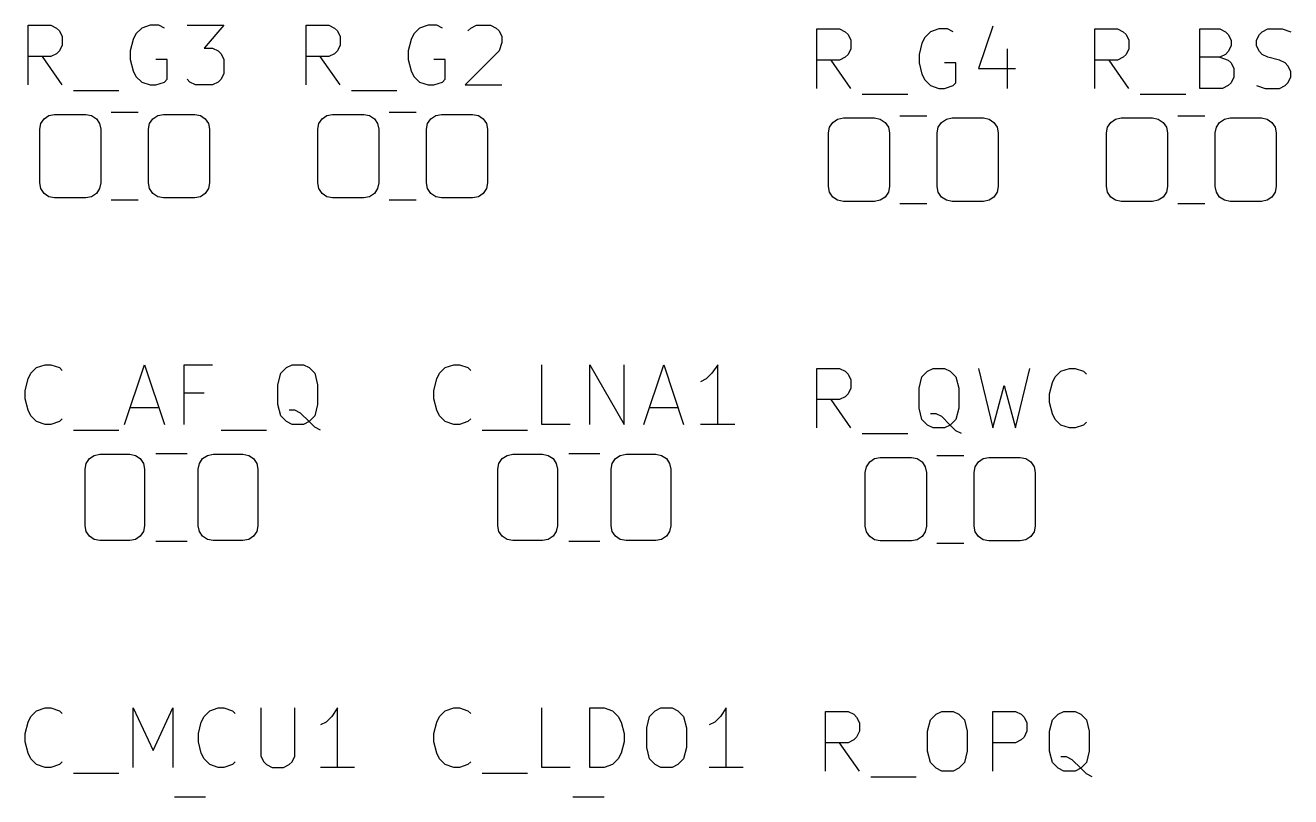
# Model space of a CAD drawing. Extents: x -0.18 to 2, y -0.2 to 1.93.
# Drawn here: x 1.15 to 1.986, y 1.337 to 1.846 of the extents above; entities that cross this region are included whole.
import ezdxf

# ---------------------------------------------------------------- set-up
doc = ezdxf.new("R2010")
doc.units = 0
doc.header["$MEASUREMENT"] = 0
doc.layers.add('BLACK', color=7, linetype='CONTINUOUS')
doc.layers.add('LYELLOW', color=51, linetype='CONTINUOUS')

msp = doc.modelspace()

# ---------------------------------------------------------------- linework, layer by layer
at = {"layer": 'BLACK', "linetype": 'CONTINUOUS'}
for p, q in [((1.15969, 1.77779), (1.16044, 1.78155)), ((1.15969, 1.77779), (1.16044, 1.78155)), ((1.16044, 1.78155), (1.16257, 1.78475)), ((1.16044, 1.78155), (1.16257, 1.78475)), ((1.16257, 1.78475), (1.16576, 1.78688)), ((1.16257, 1.78475), (1.16576, 1.78688)), ((1.16576, 1.78688), (1.16953, 1.78763)), ((1.16576, 1.78688), (1.16953, 1.78763)), ((1.16953, 1.78763), (1.1902, 1.78763)), ((1.16953, 1.78763), (1.1902, 1.78763)), ((1.1902, 1.78763), (1.19396, 1.78688)), ((1.1902, 1.78763), (1.19396, 1.78688)), ((1.19396, 1.78688), (1.19716, 1.78475)), ((1.19396, 1.78688), (1.19716, 1.78475)), ((1.19716, 1.78475), (1.19929, 1.78155)), ((1.19716, 1.78475), (1.19929, 1.78155)), ((1.19929, 1.78155), (1.20004, 1.77779)), ((1.19929, 1.78155), (1.20004, 1.77779)), ((1.23154, 1.77779), (1.23229, 1.78155)), ((1.23154, 1.77779), (1.23229, 1.78155)), ((1.23229, 1.78155), (1.23442, 1.78475)), ((1.23229, 1.78155), (1.23442, 1.78475)), ((1.23442, 1.78475), (1.23761, 1.78688)), ((1.23442, 1.78475), (1.23761, 1.78688)), ((1.23761, 1.78688), (1.24138, 1.78763)), ((1.23761, 1.78688), (1.24138, 1.78763)), ((1.24138, 1.78763), (1.26205, 1.78763)), ((1.24138, 1.78763), (1.26205, 1.78763)), ((1.26205, 1.78763), (1.26582, 1.78688)), ((1.26205, 1.78763), (1.26582, 1.78688)), ((1.26582, 1.78688), (1.26901, 1.78475)), ((1.26582, 1.78688), (1.26901, 1.78475)), ((1.26901, 1.78475), (1.27114, 1.78155)), ((1.26901, 1.78475), (1.27114, 1.78155)), ((1.27114, 1.78155), (1.27189, 1.77779)), ((1.27114, 1.78155), (1.27189, 1.77779)), ((1.34332, 1.77779), (1.34407, 1.78155)), ((1.34332, 1.77779), (1.34407, 1.78155)), ((1.34407, 1.78155), (1.3462, 1.78475)), ((1.34407, 1.78155), (1.3462, 1.78475)), ((1.3462, 1.78475), (1.3494, 1.78688)), ((1.3462, 1.78475), (1.3494, 1.78688)), ((1.3494, 1.78688), (1.35316, 1.78763)), ((1.3494, 1.78688), (1.35316, 1.78763)), ((1.35316, 1.78763), (1.37383, 1.78763)), ((1.35316, 1.78763), (1.37383, 1.78763)), ((1.37383, 1.78763), (1.3776, 1.78688)), ((1.37383, 1.78763), (1.3776, 1.78688)), ((1.3776, 1.78688), (1.38079, 1.78475)), ((1.3776, 1.78688), (1.38079, 1.78475)), ((1.38079, 1.78475), (1.38292, 1.78155)), ((1.38079, 1.78475), (1.38292, 1.78155)), ((1.38292, 1.78155), (1.38367, 1.77779)), ((1.38292, 1.78155), (1.38367, 1.77779)), ((1.41517, 1.77779), (1.41592, 1.78155)), ((1.41517, 1.77779), (1.41592, 1.78155)), ((1.41592, 1.78155), (1.41805, 1.78475)), ((1.41592, 1.78155), (1.41805, 1.78475)), ((1.41805, 1.78475), (1.42125, 1.78688)), ((1.41805, 1.78475), (1.42125, 1.78688)), ((1.42125, 1.78688), (1.42501, 1.78763)), ((1.42125, 1.78688), (1.42501, 1.78763)), ((1.42501, 1.78763), (1.44568, 1.78763)), ((1.42501, 1.78763), (1.44568, 1.78763)), ((1.44568, 1.78763), (1.44945, 1.78688)), ((1.44568, 1.78763), (1.44945, 1.78688)), ((1.44945, 1.78688), (1.45264, 1.78475)), ((1.44945, 1.78688), (1.45264, 1.78475)), ((1.45264, 1.78475), (1.45478, 1.78155)), ((1.45264, 1.78475), (1.45478, 1.78155)), ((1.45478, 1.78155), (1.45552, 1.77779)), ((1.45478, 1.78155), (1.45552, 1.77779)), ((1.68143, 1.77919), (1.68357, 1.78238)), ((1.68143, 1.77919), (1.68357, 1.78238)), ((1.68357, 1.78238), (1.68676, 1.78452)), ((1.68357, 1.78238), (1.68676, 1.78452)), ((1.68676, 1.78452), (1.69053, 1.78527)), ((1.68676, 1.78452), (1.69053, 1.78527)), ((1.69053, 1.78527), (1.7112, 1.78527)), ((1.69053, 1.78527), (1.7112, 1.78527)), ((1.7112, 1.78527), (1.71496, 1.78452)), ((1.7112, 1.78527), (1.71496, 1.78452)), ((1.71496, 1.78452), (1.71816, 1.78238)), ((1.71496, 1.78452), (1.71816, 1.78238)), ((1.71816, 1.78238), (1.72029, 1.77919)), ((1.71816, 1.78238), (1.72029, 1.77919)), ((1.75328, 1.77919), (1.75542, 1.78238)), ((1.75328, 1.77919), (1.75542, 1.78238)), ((1.75542, 1.78238), (1.75861, 1.78452)), ((1.75542, 1.78238), (1.75861, 1.78452)), ((1.75861, 1.78452), (1.76238, 1.78527)), ((1.75861, 1.78452), (1.76238, 1.78527)), ((1.76238, 1.78527), (1.78305, 1.78527)), ((1.76238, 1.78527), (1.78305, 1.78527)), ((1.78305, 1.78527), (1.78681, 1.78452)), ((1.78305, 1.78527), (1.78681, 1.78452)), ((1.78681, 1.78452), (1.79001, 1.78238)), ((1.78681, 1.78452), (1.79001, 1.78238)), ((1.79001, 1.78238), (1.79214, 1.77919)), ((1.79001, 1.78238), (1.79214, 1.77919)), ((1.86507, 1.77919), (1.8672, 1.78238)), ((1.86507, 1.77919), (1.8672, 1.78238)), ((1.8672, 1.78238), (1.87039, 1.78452)), ((1.8672, 1.78238), (1.87039, 1.78452)), ((1.87039, 1.78452), (1.87416, 1.78527)), ((1.87039, 1.78452), (1.87416, 1.78527)), ((1.87416, 1.78527), (1.89483, 1.78527)), ((1.87416, 1.78527), (1.89483, 1.78527)), ((1.89483, 1.78527), (1.8986, 1.78452)), ((1.89483, 1.78527), (1.8986, 1.78452)), ((1.8986, 1.78452), (1.90179, 1.78238)), ((1.8986, 1.78452), (1.90179, 1.78238)), ((1.90179, 1.78238), (1.90392, 1.77919)), ((1.90179, 1.78238), (1.90392, 1.77919)), ((1.93692, 1.77919), (1.93905, 1.78238)), ((1.93692, 1.77919), (1.93905, 1.78238)), ((1.93905, 1.78238), (1.94224, 1.78452)), ((1.93905, 1.78238), (1.94224, 1.78452)), ((1.94224, 1.78452), (1.94601, 1.78527)), ((1.94224, 1.78452), (1.94601, 1.78527)), ((1.94601, 1.78527), (1.96668, 1.78527)), ((1.94601, 1.78527), (1.96668, 1.78527)), ((1.96668, 1.78527), (1.97045, 1.78452)), ((1.96668, 1.78527), (1.97045, 1.78452)), ((1.97045, 1.78452), (1.97364, 1.78238)), ((1.97045, 1.78452), (1.97364, 1.78238)), ((1.97364, 1.78238), (1.97577, 1.77919)), ((1.97364, 1.78238), (1.97577, 1.77919)), ((1.15969, 1.74235), (1.15969, 1.77779)), ((1.15969, 1.74235), (1.15969, 1.77779)), ((1.20004, 1.77779), (1.20004, 1.74235)), ((1.20004, 1.77779), (1.20004, 1.74235)), ((1.23154, 1.74235), (1.23154, 1.77779)), ((1.23154, 1.74235), (1.23154, 1.77779)), ((1.27189, 1.77779), (1.27189, 1.74235)), ((1.27189, 1.77779), (1.27189, 1.74235)), ((1.34332, 1.74235), (1.34332, 1.77779)), ((1.34332, 1.74235), (1.34332, 1.77779)), ((1.38367, 1.77779), (1.38367, 1.74235)), ((1.38367, 1.77779), (1.38367, 1.74235)), ((1.41517, 1.74235), (1.41517, 1.77779)), ((1.41517, 1.74235), (1.41517, 1.77779)), ((1.45552, 1.77779), (1.45552, 1.74235)), ((1.45552, 1.77779), (1.45552, 1.74235)), ((1.68068, 1.77542), (1.68143, 1.77919)), ((1.68068, 1.77542), (1.68143, 1.77919)), ((1.68068, 1.73999), (1.68068, 1.77542)), ((1.68068, 1.73999), (1.68068, 1.77542)), ((1.72029, 1.77919), (1.72104, 1.77542)), ((1.72029, 1.77919), (1.72104, 1.77542)), ((1.72104, 1.77542), (1.72104, 1.73999)), ((1.72104, 1.77542), (1.72104, 1.73999)), ((1.75253, 1.77542), (1.75328, 1.77919)), ((1.75253, 1.77542), (1.75328, 1.77919)), ((1.75253, 1.73999), (1.75253, 1.77542)), ((1.75253, 1.73999), (1.75253, 1.77542)), ((1.79214, 1.77919), (1.79289, 1.77542)), ((1.79214, 1.77919), (1.79289, 1.77542)), ((1.79289, 1.77542), (1.79289, 1.73999)), ((1.79289, 1.77542), (1.79289, 1.73999)), ((1.86432, 1.77542), (1.86507, 1.77919)), ((1.86432, 1.77542), (1.86507, 1.77919)), ((1.86432, 1.73999), (1.86432, 1.77542)), ((1.86432, 1.73999), (1.86432, 1.77542)), ((1.90392, 1.77919), (1.90467, 1.77542)), ((1.90392, 1.77919), (1.90467, 1.77542)), ((1.90467, 1.77542), (1.90467, 1.73999)), ((1.90467, 1.77542), (1.90467, 1.73999)), ((1.93617, 1.77542), (1.93692, 1.77919)), ((1.93617, 1.77542), (1.93692, 1.77919)), ((1.93617, 1.73999), (1.93617, 1.77542)), ((1.93617, 1.73999), (1.93617, 1.77542)), ((1.97577, 1.77919), (1.97652, 1.77542)), ((1.97577, 1.77919), (1.97652, 1.77542)), ((1.97652, 1.77542), (1.97652, 1.73999)), ((1.97652, 1.77542), (1.97652, 1.73999)), ((1.16044, 1.73859), (1.15969, 1.74235)), ((1.16044, 1.73859), (1.15969, 1.74235)), ((1.20004, 1.74235), (1.19929, 1.73859)), ((1.20004, 1.74235), (1.19929, 1.73859)), ((1.23229, 1.73859), (1.23154, 1.74235)), ((1.23229, 1.73859), (1.23154, 1.74235)), ((1.27189, 1.74235), (1.27114, 1.73859)), ((1.27189, 1.74235), (1.27114, 1.73859)), ((1.34407, 1.73859), (1.34332, 1.74235)), ((1.34407, 1.73859), (1.34332, 1.74235)), ((1.38367, 1.74235), (1.38292, 1.73859)), ((1.38367, 1.74235), (1.38292, 1.73859)), ((1.41592, 1.73859), (1.41517, 1.74235)), ((1.41592, 1.73859), (1.41517, 1.74235)), ((1.45552, 1.74235), (1.45478, 1.73859)), ((1.45552, 1.74235), (1.45478, 1.73859)), ((1.68143, 1.73622), (1.68068, 1.73999)), ((1.68143, 1.73622), (1.68068, 1.73999)), ((1.72104, 1.73999), (1.72029, 1.73622)), ((1.72104, 1.73999), (1.72029, 1.73622)), ((1.75328, 1.73622), (1.75253, 1.73999)), ((1.75328, 1.73622), (1.75253, 1.73999)), ((1.79289, 1.73999), (1.79214, 1.73622)), ((1.79289, 1.73999), (1.79214, 1.73622)), ((1.86507, 1.73622), (1.86432, 1.73999)), ((1.86507, 1.73622), (1.86432, 1.73999)), ((1.90467, 1.73999), (1.90392, 1.73622)), ((1.90467, 1.73999), (1.90392, 1.73622)), ((1.93692, 1.73622), (1.93617, 1.73999)), ((1.93692, 1.73622), (1.93617, 1.73999)), ((1.97652, 1.73999), (1.97577, 1.73622)), ((1.97652, 1.73999), (1.97577, 1.73622)), ((1.16257, 1.73539), (1.16044, 1.73859)), ((1.16257, 1.73539), (1.16044, 1.73859)), ((1.16576, 1.73326), (1.16257, 1.73539)), ((1.16576, 1.73326), (1.16257, 1.73539)), ((1.16953, 1.73251), (1.16576, 1.73326)), ((1.16953, 1.73251), (1.16576, 1.73326)), ((1.1902, 1.73251), (1.16953, 1.73251)), ((1.1902, 1.73251), (1.16953, 1.73251)), ((1.19396, 1.73326), (1.1902, 1.73251)), ((1.19396, 1.73326), (1.1902, 1.73251)), ((1.19716, 1.73539), (1.19396, 1.73326)), ((1.19716, 1.73539), (1.19396, 1.73326)), ((1.19929, 1.73859), (1.19716, 1.73539)), ((1.19929, 1.73859), (1.19716, 1.73539)), ((1.23442, 1.73539), (1.23229, 1.73859)), ((1.23442, 1.73539), (1.23229, 1.73859)), ((1.23761, 1.73326), (1.23442, 1.73539)), ((1.23761, 1.73326), (1.23442, 1.73539)), ((1.24138, 1.73251), (1.23761, 1.73326)), ((1.24138, 1.73251), (1.23761, 1.73326)), ((1.26205, 1.73251), (1.24138, 1.73251)), ((1.26205, 1.73251), (1.24138, 1.73251)), ((1.26582, 1.73326), (1.26205, 1.73251)), ((1.26582, 1.73326), (1.26205, 1.73251)), ((1.26901, 1.73539), (1.26582, 1.73326)), ((1.26901, 1.73539), (1.26582, 1.73326)), ((1.27114, 1.73859), (1.26901, 1.73539)), ((1.27114, 1.73859), (1.26901, 1.73539)), ((1.3462, 1.73539), (1.34407, 1.73859)), ((1.3462, 1.73539), (1.34407, 1.73859)), ((1.3494, 1.73326), (1.3462, 1.73539)), ((1.3494, 1.73326), (1.3462, 1.73539)), ((1.35316, 1.73251), (1.3494, 1.73326)), ((1.35316, 1.73251), (1.3494, 1.73326)), ((1.37383, 1.73251), (1.35316, 1.73251)), ((1.37383, 1.73251), (1.35316, 1.73251)), ((1.3776, 1.73326), (1.37383, 1.73251)), ((1.3776, 1.73326), (1.37383, 1.73251)), ((1.38079, 1.73539), (1.3776, 1.73326)), ((1.38079, 1.73539), (1.3776, 1.73326)), ((1.38292, 1.73859), (1.38079, 1.73539)), ((1.38292, 1.73859), (1.38079, 1.73539)), ((1.41805, 1.73539), (1.41592, 1.73859)), ((1.41805, 1.73539), (1.41592, 1.73859)), ((1.42125, 1.73326), (1.41805, 1.73539)), ((1.42125, 1.73326), (1.41805, 1.73539)), ((1.42501, 1.73251), (1.42125, 1.73326)), ((1.42501, 1.73251), (1.42125, 1.73326)), ((1.44568, 1.73251), (1.42501, 1.73251)), ((1.44568, 1.73251), (1.42501, 1.73251)), ((1.44945, 1.73326), (1.44568, 1.73251)), ((1.44945, 1.73326), (1.44568, 1.73251)), ((1.45264, 1.73539), (1.44945, 1.73326)), ((1.45264, 1.73539), (1.44945, 1.73326)), ((1.45478, 1.73859), (1.45264, 1.73539)), ((1.45478, 1.73859), (1.45264, 1.73539)), ((1.68357, 1.73303), (1.68143, 1.73622)), ((1.68357, 1.73303), (1.68143, 1.73622)), ((1.68676, 1.7309), (1.68357, 1.73303)), ((1.68676, 1.7309), (1.68357, 1.73303)), ((1.69053, 1.73015), (1.68676, 1.7309)), ((1.69053, 1.73015), (1.68676, 1.7309)), ((1.71496, 1.7309), (1.7112, 1.73015)), ((1.71496, 1.7309), (1.7112, 1.73015)), ((1.71816, 1.73303), (1.71496, 1.7309)), ((1.71816, 1.73303), (1.71496, 1.7309)), ((1.72029, 1.73622), (1.71816, 1.73303)), ((1.72029, 1.73622), (1.71816, 1.73303)), ((1.75542, 1.73303), (1.75328, 1.73622)), ((1.75542, 1.73303), (1.75328, 1.73622)), ((1.75861, 1.7309), (1.75542, 1.73303)), ((1.75861, 1.7309), (1.75542, 1.73303)), ((1.76238, 1.73015), (1.75861, 1.7309)), ((1.76238, 1.73015), (1.75861, 1.7309)), ((1.78681, 1.7309), (1.78305, 1.73015)), ((1.78681, 1.7309), (1.78305, 1.73015)), ((1.79001, 1.73303), (1.78681, 1.7309)), ((1.79001, 1.73303), (1.78681, 1.7309)), ((1.79214, 1.73622), (1.79001, 1.73303)), ((1.79214, 1.73622), (1.79001, 1.73303)), ((1.8672, 1.73303), (1.86507, 1.73622)), ((1.8672, 1.73303), (1.86507, 1.73622)), ((1.87039, 1.7309), (1.8672, 1.73303)), ((1.87039, 1.7309), (1.8672, 1.73303)), ((1.87416, 1.73015), (1.87039, 1.7309)), ((1.87416, 1.73015), (1.87039, 1.7309)), ((1.8986, 1.7309), (1.89483, 1.73015)), ((1.8986, 1.7309), (1.89483, 1.73015)), ((1.90179, 1.73303), (1.8986, 1.7309)), ((1.90179, 1.73303), (1.8986, 1.7309)), ((1.90392, 1.73622), (1.90179, 1.73303)), ((1.90392, 1.73622), (1.90179, 1.73303)), ((1.93905, 1.73303), (1.93692, 1.73622)), ((1.93905, 1.73303), (1.93692, 1.73622)), ((1.94224, 1.7309), (1.93905, 1.73303)), ((1.94224, 1.7309), (1.93905, 1.73303)), ((1.94601, 1.73015), (1.94224, 1.7309)), ((1.94601, 1.73015), (1.94224, 1.7309)), ((1.97045, 1.7309), (1.96668, 1.73015)), ((1.97045, 1.7309), (1.96668, 1.73015)), ((1.97364, 1.73303), (1.97045, 1.7309)), ((1.97364, 1.73303), (1.97045, 1.7309)), ((1.97577, 1.73622), (1.97364, 1.73303)), ((1.97577, 1.73622), (1.97364, 1.73303)), ((1.7112, 1.73015), (1.69053, 1.73015)), ((1.7112, 1.73015), (1.69053, 1.73015)), ((1.78305, 1.73015), (1.76238, 1.73015)), ((1.78305, 1.73015), (1.76238, 1.73015)), ((1.89483, 1.73015), (1.87416, 1.73015)), ((1.89483, 1.73015), (1.87416, 1.73015)), ((1.96668, 1.73015), (1.94601, 1.73015)), ((1.96668, 1.73015), (1.94601, 1.73015)), ((1.19571, 1.56241), (1.19948, 1.56316)), ((1.19571, 1.56241), (1.19948, 1.56316)), ((1.19948, 1.56316), (1.21916, 1.56316)), ((1.19948, 1.56316), (1.21916, 1.56316)), ((1.21916, 1.56316), (1.22293, 1.56241)), ((1.21916, 1.56316), (1.22293, 1.56241)), ((1.27051, 1.56241), (1.27428, 1.56316)), ((1.27051, 1.56241), (1.27428, 1.56316)), ((1.27428, 1.56316), (1.29397, 1.56316)), ((1.27428, 1.56316), (1.29397, 1.56316)), ((1.29397, 1.56316), (1.29773, 1.56241)), ((1.29397, 1.56316), (1.29773, 1.56241)), ((1.4684, 1.56241), (1.47216, 1.56316)), ((1.4684, 1.56241), (1.47216, 1.56316)), ((1.47216, 1.56316), (1.49185, 1.56316)), ((1.47216, 1.56316), (1.49185, 1.56316)), ((1.49185, 1.56316), (1.49561, 1.56241)), ((1.49185, 1.56316), (1.49561, 1.56241)), ((1.5432, 1.56241), (1.54697, 1.56316)), ((1.5432, 1.56241), (1.54697, 1.56316)), ((1.54697, 1.56316), (1.56665, 1.56316)), ((1.54697, 1.56316), (1.56665, 1.56316)), ((1.56665, 1.56316), (1.57042, 1.56241)), ((1.56665, 1.56316), (1.57042, 1.56241)), ((1.18964, 1.55332), (1.19039, 1.55708)), ((1.18964, 1.55332), (1.19039, 1.55708)), ((1.19039, 1.55708), (1.19252, 1.56028)), ((1.19039, 1.55708), (1.19252, 1.56028)), ((1.19252, 1.56028), (1.19571, 1.56241)), ((1.19252, 1.56028), (1.19571, 1.56241)), ((1.22293, 1.56241), (1.22612, 1.56028)), ((1.22293, 1.56241), (1.22612, 1.56028)), ((1.22612, 1.56028), (1.22826, 1.55708)), ((1.22612, 1.56028), (1.22826, 1.55708)), ((1.22826, 1.55708), (1.22901, 1.55332)), ((1.22826, 1.55708), (1.22901, 1.55332)), ((1.26444, 1.55332), (1.26519, 1.55708)), ((1.26444, 1.55332), (1.26519, 1.55708)), ((1.26519, 1.55708), (1.26732, 1.56028)), ((1.26519, 1.55708), (1.26732, 1.56028)), ((1.26732, 1.56028), (1.27051, 1.56241)), ((1.26732, 1.56028), (1.27051, 1.56241)), ((1.29773, 1.56241), (1.30093, 1.56028)), ((1.29773, 1.56241), (1.30093, 1.56028)), ((1.30093, 1.56028), (1.30306, 1.55708)), ((1.30093, 1.56028), (1.30306, 1.55708)), ((1.30306, 1.55708), (1.30381, 1.55332)), ((1.30306, 1.55708), (1.30381, 1.55332)), ((1.46232, 1.55332), (1.46307, 1.55708)), ((1.46232, 1.55332), (1.46307, 1.55708)), ((1.46307, 1.55708), (1.4652, 1.56028)), ((1.46307, 1.55708), (1.4652, 1.56028)), ((1.4652, 1.56028), (1.4684, 1.56241)), ((1.4652, 1.56028), (1.4684, 1.56241)), ((1.49561, 1.56241), (1.49881, 1.56028)), ((1.49561, 1.56241), (1.49881, 1.56028)), ((1.49881, 1.56028), (1.50094, 1.55708)), ((1.49881, 1.56028), (1.50094, 1.55708)), ((1.50094, 1.55708), (1.50169, 1.55332)), ((1.50094, 1.55708), (1.50169, 1.55332)), ((1.53712, 1.55332), (1.53787, 1.55708)), ((1.53712, 1.55332), (1.53787, 1.55708)), ((1.53787, 1.55708), (1.54001, 1.56028)), ((1.53787, 1.55708), (1.54001, 1.56028)), ((1.54001, 1.56028), (1.5432, 1.56241)), ((1.54001, 1.56028), (1.5432, 1.56241)), ((1.57042, 1.56241), (1.57361, 1.56028)), ((1.57042, 1.56241), (1.57361, 1.56028)), ((1.57361, 1.56028), (1.57574, 1.55708)), ((1.57361, 1.56028), (1.57574, 1.55708)), ((1.57574, 1.55708), (1.57649, 1.55332)), ((1.57574, 1.55708), (1.57649, 1.55332)), ((1.70506, 1.55115), (1.70581, 1.55492)), ((1.70506, 1.55115), (1.70581, 1.55492)), ((1.70581, 1.55492), (1.70794, 1.55811)), ((1.70581, 1.55492), (1.70794, 1.55811)), ((1.70794, 1.55811), (1.71113, 1.56024)), ((1.70794, 1.55811), (1.71113, 1.56024)), ((1.71113, 1.56024), (1.7149, 1.56099)), ((1.71113, 1.56024), (1.7149, 1.56099)), ((1.7149, 1.56099), (1.73557, 1.56099)), ((1.7149, 1.56099), (1.73557, 1.56099)), ((1.73557, 1.56099), (1.73933, 1.56024)), ((1.73557, 1.56099), (1.73933, 1.56024)), ((1.73933, 1.56024), (1.74253, 1.55811)), ((1.73933, 1.56024), (1.74253, 1.55811)), ((1.74253, 1.55811), (1.74466, 1.55492)), ((1.74253, 1.55811), (1.74466, 1.55492)), ((1.74466, 1.55492), (1.74541, 1.55115)), ((1.74466, 1.55492), (1.74541, 1.55115)), ((1.77691, 1.55115), (1.77766, 1.55492)), ((1.77691, 1.55115), (1.77766, 1.55492)), ((1.77766, 1.55492), (1.77979, 1.55811)), ((1.77766, 1.55492), (1.77979, 1.55811)), ((1.77979, 1.55811), (1.78298, 1.56024)), ((1.77979, 1.55811), (1.78298, 1.56024)), ((1.78298, 1.56024), (1.78675, 1.56099)), ((1.78298, 1.56024), (1.78675, 1.56099)), ((1.78675, 1.56099), (1.80742, 1.56099)), ((1.78675, 1.56099), (1.80742, 1.56099)), ((1.80742, 1.56099), (1.81118, 1.56024)), ((1.80742, 1.56099), (1.81118, 1.56024)), ((1.81118, 1.56024), (1.81438, 1.55811)), ((1.81118, 1.56024), (1.81438, 1.55811)), ((1.81438, 1.55811), (1.81651, 1.55492)), ((1.81438, 1.55811), (1.81651, 1.55492)), ((1.81651, 1.55492), (1.81726, 1.55115)), ((1.81651, 1.55492), (1.81726, 1.55115)), ((1.18964, 1.51592), (1.18964, 1.55332)), ((1.18964, 1.51592), (1.18964, 1.55332)), ((1.22901, 1.55332), (1.22901, 1.51592)), ((1.22901, 1.55332), (1.22901, 1.51592)), ((1.26444, 1.51592), (1.26444, 1.55332)), ((1.26444, 1.51592), (1.26444, 1.55332)), ((1.30381, 1.55332), (1.30381, 1.51592)), ((1.30381, 1.55332), (1.30381, 1.51592)), ((1.46232, 1.51592), (1.46232, 1.55332)), ((1.46232, 1.51592), (1.46232, 1.55332)), ((1.50169, 1.55332), (1.50169, 1.51592)), ((1.50169, 1.55332), (1.50169, 1.51592)), ((1.53712, 1.51592), (1.53712, 1.55332)), ((1.53712, 1.51592), (1.53712, 1.55332)), ((1.57649, 1.55332), (1.57649, 1.51592)), ((1.57649, 1.55332), (1.57649, 1.51592)), ((1.70506, 1.51572), (1.70506, 1.55115)), ((1.70506, 1.51572), (1.70506, 1.55115)), ((1.74541, 1.55115), (1.74541, 1.51572)), ((1.74541, 1.55115), (1.74541, 1.51572)), ((1.77691, 1.51572), (1.77691, 1.55115)), ((1.77691, 1.51572), (1.77691, 1.55115)), ((1.81726, 1.55115), (1.81726, 1.51572)), ((1.81726, 1.55115), (1.81726, 1.51572)), ((1.19039, 1.51215), (1.18964, 1.51592)), ((1.19039, 1.51215), (1.18964, 1.51592)), ((1.22901, 1.51592), (1.22826, 1.51215)), ((1.22901, 1.51592), (1.22826, 1.51215)), ((1.26519, 1.51215), (1.26444, 1.51592)), ((1.26519, 1.51215), (1.26444, 1.51592)), ((1.30381, 1.51592), (1.30306, 1.51215)), ((1.30381, 1.51592), (1.30306, 1.51215)), ((1.46307, 1.51215), (1.46232, 1.51592)), ((1.46307, 1.51215), (1.46232, 1.51592)), ((1.50169, 1.51592), (1.50094, 1.51215)), ((1.50169, 1.51592), (1.50094, 1.51215)), ((1.53787, 1.51215), (1.53712, 1.51592)), ((1.53787, 1.51215), (1.53712, 1.51592)), ((1.57649, 1.51592), (1.57574, 1.51215)), ((1.57649, 1.51592), (1.57574, 1.51215)), ((1.70581, 1.51195), (1.70506, 1.51572)), ((1.70581, 1.51195), (1.70506, 1.51572)), ((1.74541, 1.51572), (1.74466, 1.51195)), ((1.74541, 1.51572), (1.74466, 1.51195)), ((1.77766, 1.51195), (1.77691, 1.51572)), ((1.77766, 1.51195), (1.77691, 1.51572)), ((1.81726, 1.51572), (1.81651, 1.51195)), ((1.81726, 1.51572), (1.81651, 1.51195)), ((1.19252, 1.50896), (1.19039, 1.51215)), ((1.19252, 1.50896), (1.19039, 1.51215)), ((1.19571, 1.50682), (1.19252, 1.50896)), ((1.19571, 1.50682), (1.19252, 1.50896)), ((1.19948, 1.50607), (1.19571, 1.50682)), ((1.19948, 1.50607), (1.19571, 1.50682)), ((1.21916, 1.50607), (1.19948, 1.50607)), ((1.21916, 1.50607), (1.19948, 1.50607)), ((1.22293, 1.50682), (1.21916, 1.50607)), ((1.22293, 1.50682), (1.21916, 1.50607)), ((1.22612, 1.50896), (1.22293, 1.50682)), ((1.22612, 1.50896), (1.22293, 1.50682)), ((1.22826, 1.51215), (1.22612, 1.50896)), ((1.22826, 1.51215), (1.22612, 1.50896)), ((1.26732, 1.50896), (1.26519, 1.51215)), ((1.26732, 1.50896), (1.26519, 1.51215)), ((1.27051, 1.50682), (1.26732, 1.50896)), ((1.27051, 1.50682), (1.26732, 1.50896)), ((1.27428, 1.50607), (1.27051, 1.50682)), ((1.27428, 1.50607), (1.27051, 1.50682)), ((1.29397, 1.50607), (1.27428, 1.50607)), ((1.29397, 1.50607), (1.27428, 1.50607)), ((1.29773, 1.50682), (1.29397, 1.50607)), ((1.29773, 1.50682), (1.29397, 1.50607)), ((1.30093, 1.50896), (1.29773, 1.50682)), ((1.30093, 1.50896), (1.29773, 1.50682)), ((1.30306, 1.51215), (1.30093, 1.50896)), ((1.30306, 1.51215), (1.30093, 1.50896)), ((1.4652, 1.50896), (1.46307, 1.51215)), ((1.4652, 1.50896), (1.46307, 1.51215)), ((1.4684, 1.50682), (1.4652, 1.50896)), ((1.4684, 1.50682), (1.4652, 1.50896)), ((1.47216, 1.50607), (1.4684, 1.50682)), ((1.47216, 1.50607), (1.4684, 1.50682)), ((1.49185, 1.50607), (1.47216, 1.50607)), ((1.49185, 1.50607), (1.47216, 1.50607)), ((1.49561, 1.50682), (1.49185, 1.50607)), ((1.49561, 1.50682), (1.49185, 1.50607)), ((1.49881, 1.50896), (1.49561, 1.50682)), ((1.49881, 1.50896), (1.49561, 1.50682)), ((1.50094, 1.51215), (1.49881, 1.50896)), ((1.50094, 1.51215), (1.49881, 1.50896)), ((1.54001, 1.50896), (1.53787, 1.51215)), ((1.54001, 1.50896), (1.53787, 1.51215)), ((1.5432, 1.50682), (1.54001, 1.50896)), ((1.5432, 1.50682), (1.54001, 1.50896)), ((1.54697, 1.50607), (1.5432, 1.50682)), ((1.54697, 1.50607), (1.5432, 1.50682)), ((1.56665, 1.50607), (1.54697, 1.50607)), ((1.56665, 1.50607), (1.54697, 1.50607)), ((1.57042, 1.50682), (1.56665, 1.50607)), ((1.57042, 1.50682), (1.56665, 1.50607)), ((1.57361, 1.50896), (1.57042, 1.50682)), ((1.57361, 1.50896), (1.57042, 1.50682)), ((1.57574, 1.51215), (1.57361, 1.50896)), ((1.57574, 1.51215), (1.57361, 1.50896)), ((1.70794, 1.50876), (1.70581, 1.51195)), ((1.70794, 1.50876), (1.70581, 1.51195)), ((1.71113, 1.50663), (1.70794, 1.50876)), ((1.71113, 1.50663), (1.70794, 1.50876)), ((1.7149, 1.50588), (1.71113, 1.50663)), ((1.7149, 1.50588), (1.71113, 1.50663)), ((1.73557, 1.50588), (1.7149, 1.50588)), ((1.73557, 1.50588), (1.7149, 1.50588)), ((1.73933, 1.50663), (1.73557, 1.50588)), ((1.73933, 1.50663), (1.73557, 1.50588)), ((1.74253, 1.50876), (1.73933, 1.50663)), ((1.74253, 1.50876), (1.73933, 1.50663)), ((1.74466, 1.51195), (1.74253, 1.50876)), ((1.74466, 1.51195), (1.74253, 1.50876)), ((1.77979, 1.50876), (1.77766, 1.51195)), ((1.77979, 1.50876), (1.77766, 1.51195)), ((1.78298, 1.50663), (1.77979, 1.50876)), ((1.78298, 1.50663), (1.77979, 1.50876)), ((1.78675, 1.50588), (1.78298, 1.50663)), ((1.78675, 1.50588), (1.78298, 1.50663)), ((1.80742, 1.50588), (1.78675, 1.50588)), ((1.80742, 1.50588), (1.78675, 1.50588)), ((1.81118, 1.50663), (1.80742, 1.50588)), ((1.81118, 1.50663), (1.80742, 1.50588)), ((1.81438, 1.50876), (1.81118, 1.50663)), ((1.81438, 1.50876), (1.81118, 1.50663)), ((1.81651, 1.51195), (1.81438, 1.50876)), ((1.81651, 1.51195), (1.81438, 1.50876))]:
    msp.add_line(p, q, dxfattribs=at)
at = {"layer": 'LYELLOW', "linetype": 'CONTINUOUS'}
for p, q in [((1.15205, 1.80712), (1.15205, 1.84649)), ((1.15205, 1.84649), (1.16704, 1.84649)), ((1.16704, 1.84649), (1.17079, 1.84462)), ((1.17079, 1.84462), (1.17267, 1.84274)), ((1.17267, 1.84274), (1.17454, 1.83899)), ((1.17454, 1.83899), (1.17454, 1.83337)), ((1.22329, 1.84087), (1.22141, 1.83712)), ((1.22704, 1.84462), (1.22329, 1.84087)), ((1.23266, 1.84649), (1.22704, 1.84462)), ((1.23829, 1.84649), (1.23266, 1.84649)), ((1.24204, 1.84462), (1.23829, 1.84649)), ((1.25703, 1.84649), (1.28141, 1.84649)), ((1.28141, 1.84649), (1.26828, 1.8315)), ((1.33568, 1.80712), (1.33568, 1.84649)), ((1.33568, 1.84649), (1.35068, 1.84649)), ((1.35068, 1.84649), (1.35443, 1.84462)), ((1.35443, 1.84462), (1.3563, 1.84274)), ((1.3563, 1.84274), (1.35818, 1.83899)), ((1.35818, 1.83899), (1.35818, 1.83337)), ((1.40692, 1.84087), (1.40505, 1.83712)), ((1.41067, 1.84462), (1.40692, 1.84087)), ((1.4163, 1.84649), (1.41067, 1.84462)), ((1.42192, 1.84649), (1.4163, 1.84649)), ((1.42567, 1.84462), (1.42192, 1.84649)), ((1.44254, 1.84274), (1.44442, 1.84462)), ((1.44442, 1.84462), (1.44817, 1.84649)), ((1.44817, 1.84649), (1.45754, 1.84649)), ((1.45754, 1.84649), (1.46129, 1.84462)), ((1.46129, 1.84462), (1.46316, 1.84274)), ((1.46316, 1.84274), (1.46504, 1.83899)), ((1.46504, 1.83899), (1.46504, 1.83524)), ((1.67304, 1.80476), (1.67304, 1.84413)), ((1.67304, 1.84413), (1.68804, 1.84413)), ((1.68804, 1.84413), (1.69179, 1.84226)), ((1.69179, 1.84226), (1.69367, 1.84038)), ((1.69367, 1.84038), (1.69554, 1.83663)), ((1.74803, 1.84226), (1.74429, 1.83851)), ((1.75366, 1.84413), (1.74803, 1.84226)), ((1.75928, 1.84413), (1.75366, 1.84413)), ((1.76303, 1.84226), (1.75928, 1.84413)), ((1.78928, 1.84601), (1.77991, 1.81788)), ((1.85668, 1.80476), (1.85668, 1.84413)), ((1.85668, 1.84413), (1.87168, 1.84413)), ((1.87168, 1.84413), (1.87543, 1.84226)), ((1.87543, 1.84226), (1.8773, 1.84038)), ((1.8773, 1.84038), (1.87917, 1.83663)), ((1.92604, 1.80476), (1.92604, 1.84413)), ((1.92604, 1.84413), (1.93917, 1.84413)), ((1.93917, 1.84413), (1.94292, 1.84226)), ((1.94292, 1.84226), (1.94479, 1.84038)), ((1.94479, 1.84038), (1.94667, 1.83663)), ((1.96354, 1.83663), (1.96541, 1.84038)), ((1.96541, 1.84038), (1.96729, 1.84226)), ((1.96729, 1.84226), (1.97104, 1.84413)), ((1.97104, 1.84413), (1.98041, 1.84413)), ((1.98041, 1.84413), (1.98604, 1.84226)), ((1.17454, 1.83337), (1.17267, 1.82962)), ((1.22141, 1.83712), (1.21954, 1.82962)), ((1.26828, 1.8315), (1.27391, 1.8315)), ((1.27391, 1.8315), (1.27766, 1.82962)), ((1.35818, 1.83337), (1.3563, 1.82962)), ((1.40505, 1.83712), (1.40317, 1.82962)), ((1.46504, 1.83524), (1.46316, 1.82962)), ((1.69554, 1.83101), (1.69367, 1.82726)), ((1.69554, 1.83663), (1.69554, 1.83101)), ((1.74241, 1.83476), (1.74054, 1.82726)), ((1.74429, 1.83851), (1.74241, 1.83476)), ((1.79865, 1.83101), (1.79865, 1.80476)), ((1.87917, 1.83101), (1.8773, 1.82726)), ((1.87917, 1.83663), (1.87917, 1.83101)), ((1.94667, 1.83288), (1.94479, 1.82913)), ((1.94667, 1.83663), (1.94667, 1.83288)), ((1.96354, 1.83288), (1.96354, 1.83663)), ((1.96541, 1.82913), (1.96354, 1.83288)), ((1.16704, 1.82587), (1.15205, 1.82587)), ((1.17454, 1.80712), (1.16142, 1.82587)), ((1.17079, 1.82775), (1.16704, 1.82587)), ((1.17267, 1.82962), (1.17079, 1.82775)), ((1.21954, 1.82962), (1.21954, 1.824)), ((1.21954, 1.824), (1.22141, 1.8165)), ((1.24391, 1.824), (1.23641, 1.824)), ((1.24391, 1.81087), (1.24391, 1.824)), ((1.27766, 1.82962), (1.27953, 1.82775)), ((1.27953, 1.82775), (1.28141, 1.824)), ((1.28141, 1.824), (1.28141, 1.81462)), ((1.35068, 1.82587), (1.33568, 1.82587)), ((1.35818, 1.80712), (1.34505, 1.82587)), ((1.35443, 1.82775), (1.35068, 1.82587)), ((1.3563, 1.82962), (1.35443, 1.82775)), ((1.40317, 1.82962), (1.40317, 1.824)), ((1.40317, 1.824), (1.40505, 1.8165)), ((1.42754, 1.824), (1.42004, 1.824)), ((1.42754, 1.81087), (1.42754, 1.824)), ((1.46316, 1.82962), (1.44067, 1.80712)), ((1.68804, 1.82351), (1.67304, 1.82351)), ((1.69554, 1.80476), (1.68242, 1.82351)), ((1.69179, 1.82538), (1.68804, 1.82351)), ((1.69367, 1.82726), (1.69179, 1.82538)), ((1.74054, 1.82726), (1.74054, 1.82163)), ((1.87168, 1.82351), (1.85668, 1.82351)), ((1.87917, 1.80476), (1.86605, 1.82351)), ((1.87543, 1.82538), (1.87168, 1.82351)), ((1.8773, 1.82726), (1.87543, 1.82538)), ((1.93917, 1.82538), (1.92604, 1.82538)), ((1.94292, 1.82726), (1.93917, 1.82538)), ((1.93917, 1.82538), (1.94479, 1.82351)), ((1.94479, 1.82913), (1.94292, 1.82726)), ((1.94479, 1.82351), (1.94667, 1.82163)), ((1.96729, 1.82726), (1.96541, 1.82913)), ((1.97104, 1.82538), (1.96729, 1.82726)), ((1.97854, 1.82351), (1.97104, 1.82538)), ((1.98229, 1.82163), (1.97854, 1.82351)), ((1.22141, 1.8165), (1.22329, 1.81275)), ((1.28141, 1.81462), (1.27953, 1.81087)), ((1.40505, 1.8165), (1.40692, 1.81275)), ((1.74054, 1.82163), (1.74241, 1.81413)), ((1.74241, 1.81413), (1.74429, 1.81039)), ((1.76491, 1.82163), (1.75741, 1.82163)), ((1.76491, 1.80851), (1.76491, 1.82163)), ((1.77991, 1.81788), (1.80428, 1.81788)), ((1.94667, 1.82163), (1.94854, 1.81788)), ((1.94854, 1.81788), (1.94854, 1.81226)), ((1.98416, 1.81976), (1.98229, 1.82163)), ((1.98604, 1.81601), (1.98416, 1.81976)), ((1.98604, 1.81226), (1.98604, 1.81601)), ((1.22329, 1.81275), (1.22704, 1.809)), ((1.22704, 1.809), (1.23266, 1.80712)), ((1.23266, 1.80712), (1.23641, 1.80712)), ((1.23641, 1.80712), (1.24204, 1.809)), ((1.24204, 1.809), (1.24391, 1.81087)), ((1.25891, 1.809), (1.25703, 1.81087)), ((1.26266, 1.80712), (1.25891, 1.809)), ((1.27391, 1.80712), (1.26266, 1.80712)), ((1.27766, 1.809), (1.27391, 1.80712)), ((1.27953, 1.81087), (1.27766, 1.809)), ((1.40692, 1.81275), (1.41067, 1.809)), ((1.41067, 1.809), (1.4163, 1.80712)), ((1.4163, 1.80712), (1.42004, 1.80712)), ((1.42004, 1.80712), (1.42567, 1.809)), ((1.42567, 1.809), (1.42754, 1.81087)), ((1.44067, 1.80712), (1.46504, 1.80712)), ((1.74429, 1.81039), (1.74803, 1.80664)), ((1.74803, 1.80664), (1.75366, 1.80476)), ((1.75741, 1.80476), (1.76303, 1.80664)), ((1.76303, 1.80664), (1.76491, 1.80851)), ((1.94479, 1.80664), (1.94104, 1.80476)), ((1.94667, 1.80851), (1.94479, 1.80664)), ((1.94854, 1.81226), (1.94667, 1.80851)), ((1.96354, 1.80664), (1.96916, 1.80476)), ((1.97854, 1.80476), (1.98229, 1.80664)), ((1.98229, 1.80664), (1.98416, 1.80851)), ((1.98416, 1.80851), (1.98604, 1.81226)), ((1.18204, 1.80337), (1.21204, 1.80337)), ((1.36568, 1.80337), (1.39567, 1.80337)), ((1.70304, 1.80101), (1.73304, 1.80101)), ((1.75366, 1.80476), (1.75741, 1.80476)), ((1.88667, 1.80101), (1.91667, 1.80101)), ((1.94104, 1.80476), (1.92604, 1.80476)), ((1.96916, 1.80476), (1.97854, 1.80476)), ((1.20685, 1.78901), (1.22473, 1.78901)), ((1.39048, 1.78901), (1.40836, 1.78901)), ((1.72785, 1.78664), (1.74573, 1.78664)), ((1.91148, 1.78664), (1.92936, 1.78664)), ((1.20685, 1.73113), (1.22473, 1.73113)), ((1.39048, 1.73113), (1.40836, 1.73113)), ((1.72785, 1.72877), (1.74573, 1.72877)), ((1.91148, 1.72877), (1.92936, 1.72877)), ((1.15767, 1.62035), (1.1633, 1.62222)), ((1.1633, 1.62222), (1.16704, 1.62222)), ((1.16704, 1.62222), (1.17267, 1.62035)), ((1.21579, 1.58285), (1.22891, 1.62222)), ((1.22891, 1.62222), (1.24204, 1.58285)), ((1.25516, 1.58285), (1.25516, 1.62222)), ((1.25516, 1.62222), (1.27391, 1.62222)), ((1.32265, 1.62035), (1.3264, 1.62222)), ((1.3264, 1.62222), (1.3339, 1.62222)), ((1.3339, 1.62222), (1.33765, 1.62035)), ((1.42754, 1.62035), (1.43317, 1.62222)), ((1.43317, 1.62222), (1.43692, 1.62222)), ((1.43692, 1.62222), (1.44254, 1.62035)), ((1.49129, 1.58285), (1.49129, 1.62222)), ((1.52316, 1.58285), (1.52316, 1.62222)), ((1.52316, 1.62222), (1.54565, 1.58285)), ((1.54565, 1.58285), (1.54565, 1.62222)), ((1.55878, 1.58285), (1.5719, 1.62222)), ((1.5719, 1.62222), (1.58502, 1.58285)), ((1.60752, 1.62222), (1.60377, 1.6166)), ((1.60752, 1.58285), (1.60752, 1.62222)), ((1.15205, 1.61285), (1.15392, 1.6166)), ((1.15392, 1.6166), (1.15767, 1.62035)), ((1.17267, 1.62035), (1.17454, 1.61847)), ((1.31703, 1.6091), (1.3189, 1.6166)), ((1.3189, 1.6166), (1.32265, 1.62035)), ((1.33765, 1.62035), (1.3414, 1.6166)), ((1.3414, 1.6166), (1.34327, 1.6091)), ((1.42192, 1.61285), (1.42379, 1.6166)), ((1.42379, 1.6166), (1.42754, 1.62035)), ((1.44254, 1.62035), (1.44442, 1.61847)), ((1.60377, 1.6166), (1.60002, 1.61285)), ((1.67304, 1.58049), (1.67304, 1.61986)), ((1.67304, 1.61986), (1.68804, 1.61986)), ((1.68804, 1.61986), (1.69179, 1.61798)), ((1.69179, 1.61798), (1.69367, 1.61611)), ((1.69367, 1.61611), (1.69554, 1.61236)), ((1.74054, 1.60674), (1.74241, 1.61424)), ((1.74241, 1.61424), (1.74616, 1.61798)), ((1.74616, 1.61798), (1.74991, 1.61986)), ((1.74991, 1.61986), (1.75741, 1.61986)), ((1.75741, 1.61986), (1.76116, 1.61798)), ((1.76116, 1.61798), (1.76491, 1.61424)), ((1.76491, 1.61424), (1.76678, 1.60674)), ((1.77991, 1.61986), (1.78928, 1.58049)), ((1.80428, 1.58049), (1.81365, 1.61986)), ((1.82865, 1.61049), (1.83052, 1.61424)), ((1.83052, 1.61424), (1.83427, 1.61798)), ((1.83427, 1.61798), (1.8399, 1.61986)), ((1.8399, 1.61986), (1.84365, 1.61986)), ((1.84365, 1.61986), (1.84927, 1.61798)), ((1.84927, 1.61798), (1.85115, 1.61611)), ((1.15017, 1.60535), (1.15205, 1.61285)), ((1.15017, 1.59972), (1.15017, 1.60535)), ((1.31703, 1.59597), (1.31703, 1.6091)), ((1.34327, 1.6091), (1.34327, 1.59597)), ((1.42004, 1.60535), (1.42192, 1.61285)), ((1.42004, 1.59972), (1.42004, 1.60535)), ((1.60002, 1.61285), (1.59627, 1.61097)), ((1.69554, 1.60674), (1.69367, 1.60299)), ((1.69554, 1.61236), (1.69554, 1.60674)), ((1.74054, 1.59361), (1.74054, 1.60674)), ((1.76678, 1.60674), (1.76678, 1.59361)), ((1.78928, 1.58049), (1.79678, 1.60861)), ((1.79678, 1.60861), (1.80428, 1.58049)), ((1.82678, 1.60299), (1.82865, 1.61049)), ((1.15205, 1.59223), (1.15017, 1.59972)), ((1.26828, 1.60347), (1.25516, 1.60347)), ((1.42192, 1.59223), (1.42004, 1.59972)), ((1.68804, 1.59924), (1.67304, 1.59924)), ((1.69554, 1.58049), (1.68242, 1.59924)), ((1.69179, 1.60111), (1.68804, 1.59924)), ((1.69367, 1.60299), (1.69179, 1.60111)), ((1.82678, 1.59736), (1.82678, 1.60299)), ((1.82865, 1.58986), (1.82678, 1.59736)), ((1.15392, 1.58848), (1.15205, 1.59223)), ((1.15767, 1.58473), (1.15392, 1.58848)), ((1.21954, 1.5941), (1.23829, 1.5941)), ((1.3189, 1.58848), (1.31703, 1.59597)), ((1.32265, 1.58473), (1.3189, 1.58848)), ((1.32827, 1.59223), (1.32453, 1.59223)), ((1.33202, 1.59035), (1.32827, 1.59223)), ((1.33765, 1.58473), (1.33202, 1.59035)), ((1.3414, 1.58848), (1.33765, 1.58473)), ((1.34327, 1.59597), (1.3414, 1.58848)), ((1.42379, 1.58848), (1.42192, 1.59223)), ((1.42754, 1.58473), (1.42379, 1.58848)), ((1.56253, 1.5941), (1.58127, 1.5941)), ((1.74241, 1.58611), (1.74054, 1.59361)), ((1.75178, 1.58986), (1.74803, 1.58986)), ((1.75553, 1.58799), (1.75178, 1.58986)), ((1.76678, 1.59361), (1.76491, 1.58611)), ((1.83052, 1.58611), (1.82865, 1.58986)), ((1.1633, 1.58285), (1.15767, 1.58473)), ((1.16704, 1.58285), (1.1633, 1.58285)), ((1.17267, 1.58473), (1.16704, 1.58285)), ((1.17454, 1.5866), (1.17267, 1.58473)), ((1.3264, 1.58285), (1.32265, 1.58473)), ((1.3339, 1.58285), (1.3264, 1.58285)), ((1.33765, 1.58473), (1.3339, 1.58285)), ((1.3414, 1.58098), (1.33765, 1.58473)), ((1.34515, 1.5791), (1.3414, 1.58098)), ((1.43317, 1.58285), (1.42754, 1.58473)), ((1.43692, 1.58285), (1.43317, 1.58285)), ((1.44254, 1.58473), (1.43692, 1.58285)), ((1.44442, 1.5866), (1.44254, 1.58473)), ((1.51003, 1.58285), (1.49129, 1.58285)), ((1.61877, 1.58285), (1.59627, 1.58285)), ((1.74616, 1.58236), (1.74241, 1.58611)), ((1.74991, 1.58049), (1.74616, 1.58236)), ((1.75741, 1.58049), (1.74991, 1.58049)), ((1.76116, 1.58236), (1.75553, 1.58799)), ((1.76116, 1.58236), (1.75741, 1.58049)), ((1.76491, 1.58611), (1.76116, 1.58236)), ((1.76491, 1.57861), (1.76116, 1.58236)), ((1.83427, 1.58236), (1.83052, 1.58611)), ((1.8399, 1.58049), (1.83427, 1.58236)), ((1.84365, 1.58049), (1.8399, 1.58049)), ((1.84927, 1.58236), (1.84365, 1.58049)), ((1.85115, 1.58424), (1.84927, 1.58236)), ((1.18204, 1.5791), (1.21204, 1.5791)), ((1.27953, 1.5791), (1.30953, 1.5791)), ((1.45192, 1.5791), (1.48191, 1.5791)), ((1.70304, 1.57674), (1.73304, 1.57674)), ((1.76866, 1.57674), (1.76491, 1.57861)), ((1.23644, 1.56355), (1.25701, 1.56355)), ((1.50912, 1.56355), (1.52969, 1.56355)), ((1.75222, 1.56237), (1.7701, 1.56237)), ((1.23644, 1.50568), (1.25701, 1.50568)), ((1.50912, 1.50568), (1.52969, 1.50568)), ((1.75222, 1.5045), (1.7701, 1.5045)), ((1.15205, 1.38621), (1.15392, 1.38996)), ((1.15392, 1.38996), (1.15767, 1.39371)), ((1.15767, 1.39371), (1.1633, 1.39559)), ((1.1633, 1.39559), (1.16704, 1.39559)), ((1.16704, 1.39559), (1.17267, 1.39371)), ((1.17267, 1.39371), (1.17454, 1.39184)), ((1.22141, 1.35622), (1.22141, 1.39559)), ((1.22141, 1.39559), (1.23454, 1.36747)), ((1.23454, 1.36747), (1.24766, 1.39559)), ((1.24766, 1.39559), (1.24766, 1.35622)), ((1.26641, 1.38621), (1.26828, 1.38996)), ((1.26828, 1.38996), (1.27203, 1.39371)), ((1.27203, 1.39371), (1.27766, 1.39559)), ((1.27766, 1.39559), (1.28141, 1.39559)), ((1.28141, 1.39559), (1.28703, 1.39371)), ((1.28703, 1.39371), (1.2889, 1.39184)), ((1.30578, 1.39559), (1.30578, 1.36372)), ((1.32827, 1.36372), (1.32827, 1.39559)), ((1.35265, 1.38996), (1.3489, 1.38621)), ((1.3564, 1.39559), (1.35265, 1.38996)), ((1.3564, 1.35622), (1.3564, 1.39559)), ((1.42192, 1.38621), (1.42379, 1.38996)), ((1.42379, 1.38996), (1.42754, 1.39371)), ((1.42754, 1.39371), (1.43317, 1.39559)), ((1.43317, 1.39559), (1.43692, 1.39559)), ((1.43692, 1.39559), (1.44254, 1.39371)), ((1.44254, 1.39371), (1.44442, 1.39184)), ((1.49129, 1.35622), (1.49129, 1.39559)), ((1.52316, 1.35622), (1.52316, 1.39559)), ((1.52316, 1.39559), (1.53253, 1.39559)), ((1.53253, 1.39559), (1.53815, 1.39371)), ((1.53815, 1.39371), (1.5419, 1.38996)), ((1.5419, 1.38996), (1.54378, 1.38621)), ((1.56065, 1.38246), (1.56253, 1.38996)), ((1.56253, 1.38996), (1.56628, 1.39371)), ((1.56628, 1.39371), (1.57003, 1.39559)), ((1.57003, 1.39559), (1.57752, 1.39559)), ((1.57752, 1.39559), (1.58127, 1.39371)), ((1.58127, 1.39371), (1.58502, 1.38996)), ((1.58502, 1.38996), (1.5869, 1.38246)), ((1.6094, 1.38996), (1.60565, 1.38621)), ((1.61315, 1.39559), (1.6094, 1.38996)), ((1.61315, 1.35622), (1.61315, 1.39559)), ((1.67867, 1.35386), (1.67867, 1.39323)), ((1.67867, 1.39323), (1.69367, 1.39323)), ((1.69367, 1.39323), (1.69742, 1.39135)), ((1.69742, 1.39135), (1.69929, 1.38948)), ((1.69929, 1.38948), (1.70117, 1.38573)), ((1.74616, 1.3801), (1.74803, 1.3876)), ((1.74803, 1.3876), (1.75178, 1.39135)), ((1.75178, 1.39135), (1.75553, 1.39323)), ((1.75553, 1.39323), (1.76303, 1.39323)), ((1.76303, 1.39323), (1.76678, 1.39135)), ((1.76678, 1.39135), (1.77053, 1.3876)), ((1.77053, 1.3876), (1.77241, 1.3801)), ((1.78928, 1.35386), (1.78928, 1.39323)), ((1.78928, 1.39323), (1.80428, 1.39323)), ((1.80428, 1.39323), (1.80803, 1.39135)), ((1.80803, 1.39135), (1.8099, 1.38948)), ((1.8099, 1.38948), (1.81178, 1.38573)), ((1.82678, 1.3801), (1.82865, 1.3876)), ((1.82865, 1.3876), (1.8324, 1.39135)), ((1.8324, 1.39135), (1.83615, 1.39323)), ((1.83615, 1.39323), (1.84365, 1.39323)), ((1.84365, 1.39323), (1.8474, 1.39135)), ((1.8474, 1.39135), (1.85115, 1.3876)), ((1.85115, 1.3876), (1.85302, 1.3801)), ((1.15017, 1.37871), (1.15205, 1.38621)), ((1.26453, 1.37871), (1.26641, 1.38621)), ((1.3489, 1.38621), (1.34515, 1.38434)), ((1.42004, 1.37871), (1.42192, 1.38621)), ((1.54378, 1.38621), (1.54565, 1.37871)), ((1.56065, 1.36934), (1.56065, 1.38246)), ((1.5869, 1.38246), (1.5869, 1.36934)), ((1.60565, 1.38621), (1.6019, 1.38434)), ((1.70117, 1.3801), (1.69929, 1.37635)), ((1.70117, 1.38573), (1.70117, 1.3801)), ((1.74616, 1.36698), (1.74616, 1.3801)), ((1.77241, 1.3801), (1.77241, 1.36698)), ((1.81178, 1.3801), (1.8099, 1.37635)), ((1.81178, 1.38573), (1.81178, 1.3801)), ((1.82678, 1.36698), (1.82678, 1.3801)), ((1.85302, 1.3801), (1.85302, 1.36698)), ((1.15017, 1.37309), (1.15017, 1.37871)), ((1.15205, 1.36559), (1.15017, 1.37309)), ((1.26453, 1.37309), (1.26453, 1.37871)), ((1.26641, 1.36559), (1.26453, 1.37309)), ((1.42004, 1.37309), (1.42004, 1.37871)), ((1.42192, 1.36559), (1.42004, 1.37309)), ((1.54565, 1.37309), (1.54378, 1.36559)), ((1.54565, 1.37871), (1.54565, 1.37309)), ((1.69367, 1.3726), (1.67867, 1.3726)), ((1.70117, 1.35386), (1.68804, 1.3726)), ((1.69742, 1.37448), (1.69367, 1.3726)), ((1.69929, 1.37635), (1.69742, 1.37448)), ((1.80428, 1.3726), (1.78928, 1.3726)), ((1.80803, 1.37448), (1.80428, 1.3726)), ((1.8099, 1.37635), (1.80803, 1.37448)), ((1.15392, 1.36184), (1.15205, 1.36559)), ((1.26828, 1.36184), (1.26641, 1.36559)), ((1.30578, 1.36372), (1.30765, 1.35997)), ((1.3264, 1.35997), (1.32827, 1.36372)), ((1.42379, 1.36184), (1.42192, 1.36559)), ((1.54378, 1.36559), (1.5419, 1.36184)), ((1.56253, 1.36184), (1.56065, 1.36934)), ((1.5869, 1.36934), (1.58502, 1.36184)), ((1.74803, 1.35948), (1.74616, 1.36698)), ((1.77241, 1.36698), (1.77053, 1.35948)), ((1.82865, 1.35948), (1.82678, 1.36698)), ((1.83802, 1.36323), (1.83427, 1.36323)), ((1.84177, 1.36135), (1.83802, 1.36323)), ((1.85302, 1.36698), (1.85115, 1.35948)), ((1.15767, 1.35809), (1.15392, 1.36184)), ((1.1633, 1.35622), (1.15767, 1.35809)), ((1.16704, 1.35622), (1.1633, 1.35622)), ((1.17267, 1.35809), (1.16704, 1.35622)), ((1.17454, 1.35997), (1.17267, 1.35809)), ((1.27203, 1.35809), (1.26828, 1.36184)), ((1.27766, 1.35622), (1.27203, 1.35809)), ((1.28141, 1.35622), (1.27766, 1.35622)), ((1.28703, 1.35809), (1.28141, 1.35622)), ((1.2889, 1.35997), (1.28703, 1.35809)), ((1.30765, 1.35997), (1.30953, 1.35809)), ((1.30953, 1.35809), (1.31328, 1.35622)), ((1.31328, 1.35622), (1.32078, 1.35622)), ((1.32078, 1.35622), (1.32453, 1.35809)), ((1.32453, 1.35809), (1.3264, 1.35997)), ((1.36764, 1.35622), (1.34515, 1.35622)), ((1.42754, 1.35809), (1.42379, 1.36184)), ((1.43317, 1.35622), (1.42754, 1.35809)), ((1.43692, 1.35622), (1.43317, 1.35622)), ((1.44254, 1.35809), (1.43692, 1.35622)), ((1.44442, 1.35997), (1.44254, 1.35809)), ((1.51003, 1.35622), (1.49129, 1.35622)), ((1.53253, 1.35622), (1.52316, 1.35622)), ((1.53815, 1.35809), (1.53253, 1.35622)), ((1.5419, 1.36184), (1.53815, 1.35809)), ((1.56628, 1.35809), (1.56253, 1.36184)), ((1.57003, 1.35622), (1.56628, 1.35809)), ((1.57752, 1.35622), (1.57003, 1.35622)), ((1.58127, 1.35809), (1.57752, 1.35622)), ((1.58502, 1.36184), (1.58127, 1.35809)), ((1.62439, 1.35622), (1.6019, 1.35622)), ((1.75178, 1.35573), (1.74803, 1.35948)), ((1.75553, 1.35386), (1.75178, 1.35573)), ((1.76678, 1.35573), (1.76303, 1.35386)), ((1.77053, 1.35948), (1.76678, 1.35573)), ((1.8324, 1.35573), (1.82865, 1.35948)), ((1.83615, 1.35386), (1.8324, 1.35573)), ((1.8474, 1.35573), (1.84177, 1.36135)), ((1.8474, 1.35573), (1.84365, 1.35386)), ((1.85115, 1.35948), (1.8474, 1.35573)), ((1.85115, 1.35198), (1.8474, 1.35573)), ((1.18204, 1.35247), (1.21204, 1.35247)), ((1.45192, 1.35247), (1.48191, 1.35247)), ((1.70866, 1.35011), (1.73866, 1.35011)), ((1.76303, 1.35386), (1.75553, 1.35386)), ((1.84365, 1.35386), (1.83615, 1.35386)), ((1.8549, 1.35011), (1.85115, 1.35198)), ((1.24862, 1.33692), (1.26919, 1.33692)), ((1.51193, 1.33692), (1.5325, 1.33692))]:
    msp.add_line(p, q, dxfattribs=at)

doc.saveas('drawing.dxf')
